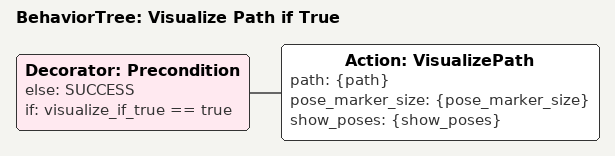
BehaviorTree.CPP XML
<?xml version="1.0" encoding="UTF-8" ?>
<root BTCPP_format="4" main_tree_to_execute="Visualize Path if True">
  <BehaviorTree ID="Visualize Path if True">
    <Decorator
      ID="Precondition"
      else="SUCCESS"
      if="visualize_if_true == true"
    >
      <Action
        ID="VisualizePath"
        path="{path}"
        pose_marker_size="{pose_marker_size}"
        show_poses="{show_poses}"
      />
    </Decorator>
  </BehaviorTree>
</root>
